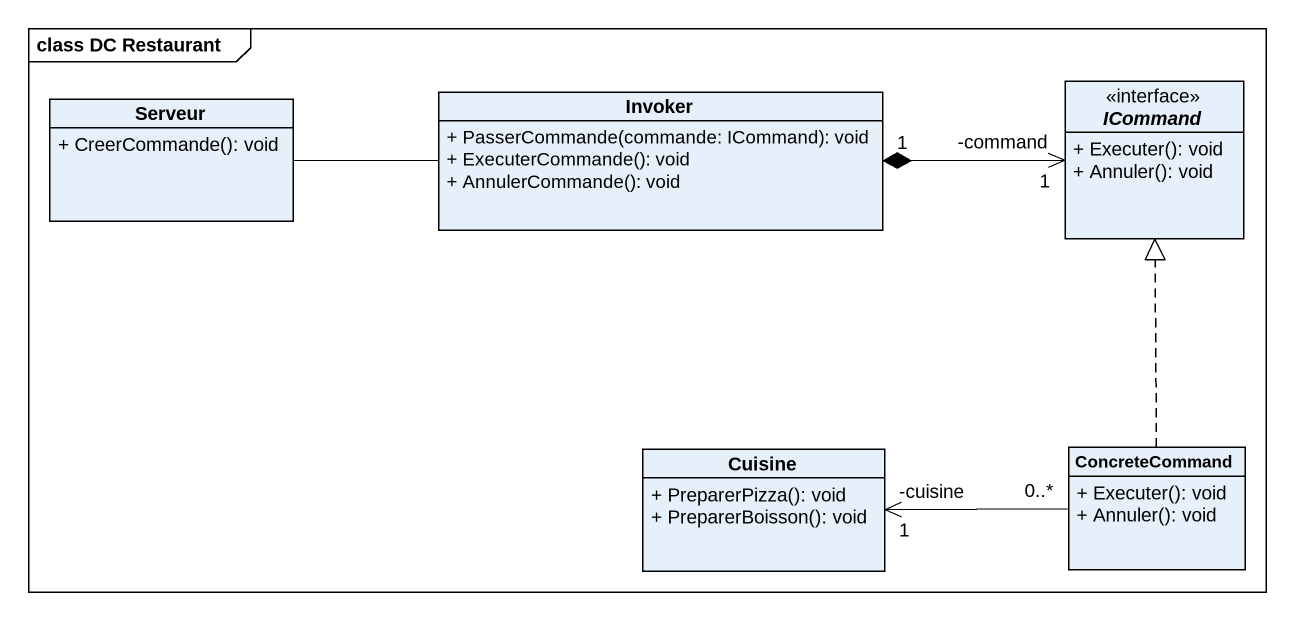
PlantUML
@startuml
mainframe class DC Restaurant
hide circle
hide empty members
skinparam classAttributeIconSize 0
class Serveur {
  + CreerCommande(): void
}
class Invoker {
  + PasserCommande(commande: ICommand): void
  + ExecuterCommande(): void
  + AnnulerCommande(): void
}
interface ICommand <<interface>> {
  + Executer(): void
  + Annuler(): void
}
class Cuisine {
  + PreparerPizza(): void
  + PreparerBoisson(): void
}
class ConcreteCommand {
  + Executer(): void
  + Annuler(): void
}
Serveur -right- Invoker
ICommand "-command\n1" <-left-* "1" Invoker
ConcreteCommand .up.|> ICommand
ConcreteCommand "0..*" -left-> "-cuisine\n1" Cuisine
@enduml
